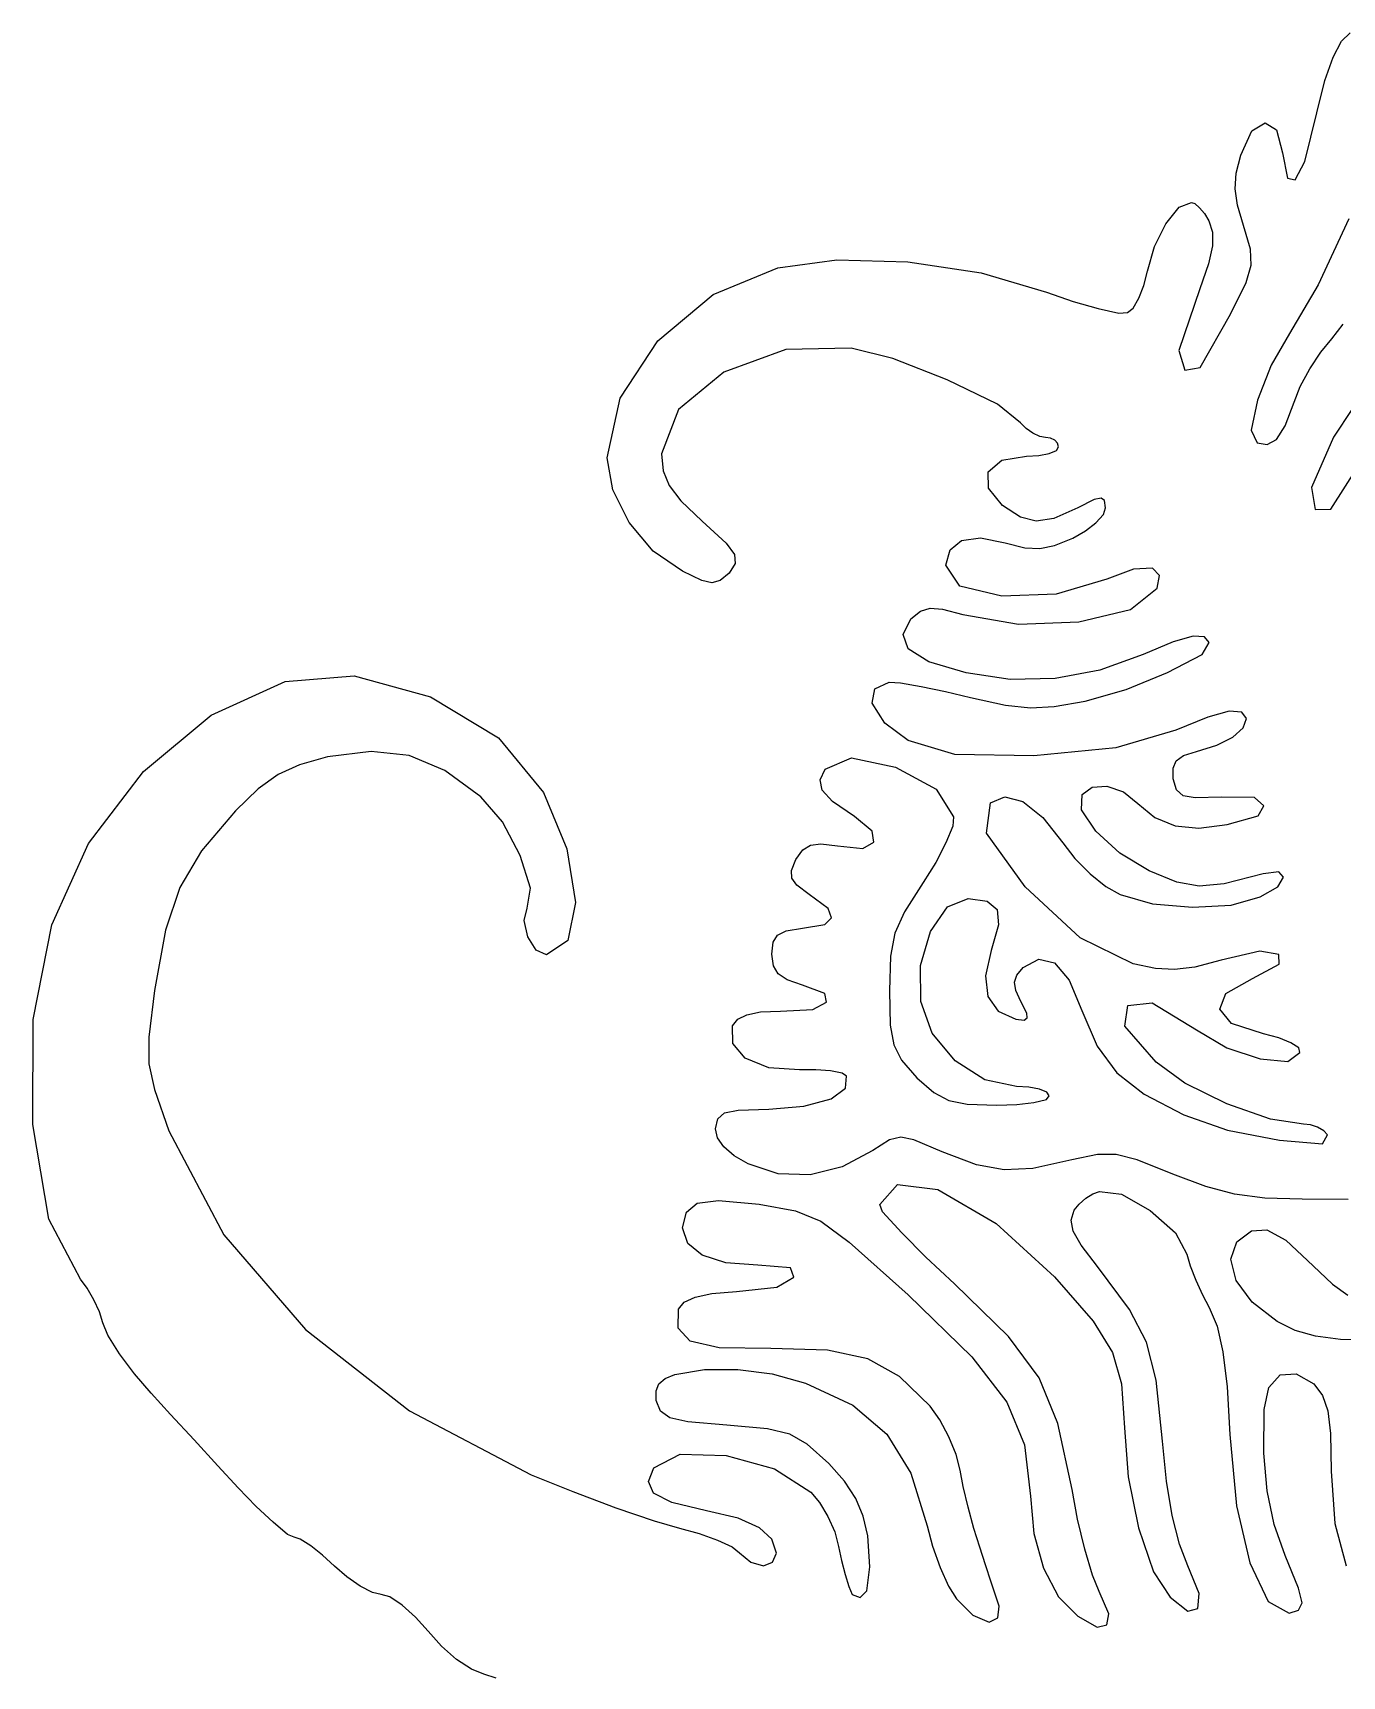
# Model space of a CAD drawing. Header units: metres. Extents: x -276 to 353, y -236 to 239.
# Drawn here: x -275.6 to -136.4, y 1.2 to 175.9 of the extents above; entities that cross this region are included whole.
import ezdxf

# ---------------------------------------------------------------- set-up
doc = ezdxf.new("R2010")
doc.units = ezdxf.units.M
doc.layers.add('Draw', color=2, linetype='CONTINUOUS')

msp = doc.modelspace()

# ---------------------------------------------------------------- linework, layer by layer
at = {"layer": 'draw'}
for p, q in [((-137.36, 173.31), (-136.48, 175.01)), ((-136.48, 175.01), (-135.53, 175.89)), ((-138.22, 170.82), (-137.36, 173.31)), ((-139.09, 167.38), (-138.22, 170.82)), ((-145.99, 165.48), (-144.58, 166.33)), ((-144.58, 166.33), (-143.36, 165.57)), ((-140.36, 162.21), (-139.09, 167.38)), ((-147.18, 162.89), (-145.99, 165.48)), ((-143.36, 165.57), (-142.74, 163.12)), ((-147.66, 160.97), (-147.18, 162.89)), ((-142.74, 163.12), (-142.21, 160.43)), ((-147.78, 159.31), (-147.66, 160.97)), ((-141.39, 160.26), (-140.36, 162.21)), ((-147.53, 157.57), (-147.78, 159.31)), ((-142.21, 160.43), (-141.39, 160.26)), ((-155.13, 155.6), (-153.73, 157.34)), ((-153.73, 157.34), (-152.43, 157.87)), ((-152.43, 157.87), (-152.05, 157.75)), ((-152.05, 157.75), (-151.55, 157.3)), ((-151.55, 157.3), (-151.04, 156.67)), ((-146.89, 155.41), (-147.53, 157.57)), ((-156.34, 153.19), (-155.13, 155.6)), ((-151.04, 156.67), (-150.58, 155.92)), ((-150.58, 155.92), (-150.19, 154.69)), ((-135.7, 156.12), (-138.94, 149.1)), ((-150.19, 154.69), (-150.19, 153.24)), ((-146.15, 152.89), (-146.89, 155.41)), ((-157.1, 150.54), (-156.34, 153.19)), ((-150.19, 153.24), (-150.61, 151.34)), ((-146.08, 151.2), (-146.15, 152.89)), ((-203.28, 148.06), (-196.4, 150.91)), ((-196.4, 150.91), (-190.13, 151.75)), ((-190.13, 151.75), (-182.57, 151.53)), ((-182.57, 151.53), (-174.8, 150.36)), ((-174.8, 150.36), (-167.85, 148.33)), ((-157.47, 149.04), (-157.1, 150.54)), ((-150.61, 151.34), (-151.54, 148.67)), ((-146.62, 149.36), (-146.08, 151.2)), ((-158.02, 147.68), (-157.47, 149.04)), ((-151.54, 148.67), (-153.77, 142.1)), ((-148.27, 145.97), (-146.62, 149.36)), ((-138.94, 149.1), (-142.01, 143.94)), ((-209.17, 143.15), (-203.28, 148.06)), ((-167.85, 148.33), (-164.99, 147.33)), ((-164.99, 147.33), (-162.35, 146.58)), ((-158.63, 146.63), (-158.02, 147.68)), ((-162.35, 146.58), (-160.15, 146.09)), ((-160.15, 146.09), (-159.23, 146.17)), ((-159.23, 146.17), (-158.63, 146.63)), ((-151.48, 140.3), (-148.27, 145.97)), ((-142.01, 143.94), (-143.96, 140.56)), ((-138.66, 141.95), (-137.49, 143.37)), ((-137.49, 143.37), (-136.29, 144.9)), ((-213.18, 137.04), (-209.17, 143.15)), ((-195.55, 142.23), (-202.16, 139.83)), ((-188.62, 142.36), (-195.55, 142.23)), ((-184.17, 141.26), (-188.62, 142.36)), ((-153.77, 142.1), (-153.14, 140.02)), ((-139.84, 140.16), (-138.66, 141.95)), ((-202.16, 139.83), (-206.98, 135.84)), ((-178.41, 138.99), (-184.17, 141.26)), ((-153.14, 140.02), (-151.48, 140.3)), ((-143.96, 140.56), (-145.38, 136.85)), ((-140.85, 138.29), (-139.84, 140.16)), ((-173.04, 136.41), (-178.41, 138.99)), ((-141.51, 136.64), (-140.85, 138.29)), ((-214.55, 130.71), (-213.18, 137.04)), ((-170.6, 134.44), (-173.04, 136.41)), ((-145.38, 136.85), (-146.07, 133.63)), ((-142.45, 134.12), (-141.51, 136.64)), ((-206.98, 135.84), (-208.77, 131.14)), ((-135.3, 135.94), (-137.3, 132.91)), ((-170.01, 133.84), (-170.6, 134.44)), ((-169.28, 133.33), (-170.01, 133.84)), ((-168.55, 132.99), (-169.28, 133.33)), ((-167.93, 132.87), (-168.55, 132.99)), ((-167.4, 132.8), (-167.93, 132.87)), ((-166.96, 132.58), (-167.4, 132.8)), ((-146.07, 133.63), (-145.45, 132.31)), ((-143.39, 132.65), (-142.45, 134.12)), ((-137.3, 132.91), (-139.64, 127.56)), ((-208.77, 131.14), (-208.59, 129.32)), ((-168.65, 130.95), (-167.55, 131.17)), ((-167.55, 131.17), (-166.78, 131.49)), ((-166.66, 132.25), (-166.96, 132.58)), ((-166.78, 131.49), (-166.55, 131.87)), ((-166.55, 131.87), (-166.66, 132.25)), ((-145.45, 132.31), (-144.38, 132.11)), ((-144.38, 132.11), (-143.39, 132.65)), ((-213.97, 127.29), (-214.55, 130.71)), ((-208.59, 129.32), (-207.97, 127.77)), ((-174.03, 129.2), (-172.6, 130.45)), ((-172.6, 130.45), (-169.95, 130.87)), ((-169.95, 130.87), (-168.65, 130.95)), ((-137.61, 125.24), (-134.71, 129.74)), ((-207.97, 127.77), (-206.72, 126.14)), ((-174.01, 127.47), (-174.03, 129.2)), ((-139.64, 127.56), (-139.25, 125.21)), ((-212.23, 123.82), (-213.97, 127.29)), ((-206.72, 126.14), (-204.46, 123.97)), ((-172.5, 125.63), (-174.01, 127.47)), ((-162.75, 126.27), (-164.5, 125.4)), ((-162.03, 126.42), (-162.75, 126.27)), ((-161.67, 126.16), (-162.03, 126.42)), ((-161.55, 125.38), (-161.67, 126.16)), ((-170.61, 124.4), (-172.5, 125.63)), ((-168.93, 123.97), (-170.61, 124.4)), ((-167.06, 124.27), (-168.93, 123.97)), ((-164.5, 125.4), (-167.06, 124.27)), ((-162.58, 123.81), (-161.79, 124.68)), ((-161.79, 124.68), (-161.55, 125.38)), ((-139.25, 125.21), (-137.61, 125.24)), ((-209.65, 120.78), (-212.23, 123.82)), ((-204.46, 123.97), (-201.92, 121.62)), ((-165.03, 122.18), (-163.7, 122.93)), ((-163.7, 122.93), (-162.58, 123.81)), ((-206.56, 118.64), (-209.65, 120.78)), ((-201.92, 121.62), (-201.02, 120.42)), ((-178.55, 119.29), (-178.09, 120.92)), ((-178.09, 120.92), (-176.86, 121.93)), ((-176.86, 121.93), (-174.86, 122.19)), ((-174.86, 122.19), (-172.22, 121.66)), ((-172.22, 121.66), (-170.14, 121.15)), ((-170.14, 121.15), (-168.55, 121.06)), ((-168.55, 121.06), (-167, 121.38)), ((-167, 121.38), (-165.03, 122.18)), ((-200.95, 119.48), (-201.58, 118.46)), ((-201.02, 120.42), (-200.95, 119.48)), ((-177.07, 117.07), (-178.55, 119.29)), ((-158.57, 118.86), (-161.41, 117.82)), ((-156.58, 118.96), (-158.57, 118.86)), ((-155.81, 118.19), (-156.58, 118.96)), ((-204.5, 117.68), (-206.56, 118.64)), ((-203.41, 117.43), (-204.5, 117.68)), ((-202.55, 117.67), (-203.41, 117.43)), ((-201.58, 118.46), (-202.55, 117.67)), ((-172.59, 116), (-177.07, 117.07)), ((-161.41, 117.82), (-166.82, 116.21)), ((-156.06, 116.86), (-155.81, 118.19)), ((-166.82, 116.21), (-172.59, 116)), ((-158.89, 114.58), (-156.06, 116.86)), ((-183.07, 111.93), (-182.26, 113.6)), ((-182.26, 113.6), (-181.24, 114.39)), ((-181.24, 114.39), (-180.22, 114.71)), ((-180.22, 114.71), (-178.91, 114.62)), ((-178.91, 114.62), (-176.73, 114.04)), ((-176.73, 114.04), (-170.82, 113.01)), ((-164.4, 113.26), (-158.89, 114.58)), ((-182.54, 110.4), (-183.07, 111.93)), ((-170.82, 113.01), (-164.4, 113.26)), ((-180.36, 109.03), (-182.54, 110.4)), ((-154.36, 111.13), (-157.55, 109.78)), ((-152.25, 111.73), (-154.36, 111.13)), ((-151.03, 111.68), (-152.25, 111.73)), ((-151.28, 109.8), (-150.55, 111.06)), ((-150.55, 111.06), (-151.03, 111.68)), ((-176.39, 107.84), (-180.36, 109.03)), ((-157.55, 109.78), (-162.15, 108.12)), ((-154.96, 107.88), (-151.28, 109.8)), ((-256.67, 103.33), (-248.8, 106.94)), ((-248.8, 106.94), (-241.47, 107.53)), ((-241.47, 107.53), (-233.35, 105.31)), ((-186.08, 106.16), (-184.58, 106.87)), ((-184.58, 106.87), (-183.38, 106.78)), ((-183.38, 106.78), (-181.17, 106.39)), ((-171.71, 107.13), (-176.39, 107.84)), ((-166.92, 107.23), (-171.71, 107.13)), ((-162.15, 108.12), (-166.92, 107.23)), ((-159.36, 106.08), (-154.96, 107.88)), ((-233.35, 105.31), (-226.1, 100.92)), ((-186.37, 104.62), (-186.08, 106.16)), ((-181.17, 106.39), (-178.59, 105.86)), ((-178.59, 105.86), (-175.93, 105.23)), ((-175.93, 105.23), (-172.21, 104.41)), ((-167.01, 104.25), (-163.72, 104.84)), ((-163.72, 104.84), (-159.36, 106.08)), ((-263.88, 97.36), (-256.67, 103.33)), ((-185.04, 102.5), (-186.37, 104.62)), ((-172.21, 104.41), (-169.55, 104.11)), ((-169.55, 104.11), (-167.01, 104.25)), ((-150.69, 103.14), (-154.08, 101.76)), ((-148.4, 103.76), (-150.69, 103.14)), ((-147.07, 103.68), (-148.4, 103.76)), ((-146.55, 103), (-147.07, 103.68)), ((-182.55, 100.66), (-185.04, 102.5)), ((-154.08, 101.76), (-160.48, 99.87)), ((-148.03, 101.02), (-146.92, 102)), ((-146.92, 102), (-146.55, 103)), ((-226.1, 100.92), (-221.32, 95.12)), ((-177.57, 99.17), (-182.55, 100.66)), ((-160.48, 99.87), (-169.17, 99.02)), ((-151.87, 99.48), (-149.73, 100.14)), ((-149.73, 100.14), (-148.03, 101.02)), ((-247.26, 98.07), (-249.55, 97.02)), ((-244.31, 98.9), (-247.26, 98.07)), ((-239.65, 99.49), (-244.31, 98.9)), ((-235.6, 99.04), (-239.65, 99.49)), ((-231.82, 97.47), (-235.6, 99.04)), ((-191.37, 97.59), (-188.56, 98.81)), ((-188.56, 98.81), (-183.91, 97.83)), ((-169.17, 99.02), (-177.57, 99.17)), ((-154.38, 97.71), (-154.03, 98.48)), ((-154.03, 98.48), (-153.25, 99.04)), ((-153.25, 99.04), (-151.87, 99.48)), ((-269.73, 89.69), (-263.88, 97.36)), ((-249.55, 97.02), (-251.66, 95.5)), ((-227.98, 94.68), (-231.82, 97.47)), ((-191.89, 96.46), (-191.37, 97.59)), ((-191.68, 95.37), (-191.89, 96.46)), ((-183.91, 97.83), (-179.57, 95.48)), ((-154.37, 96.59), (-154.38, 97.71)), ((-154, 95.4), (-154.37, 96.59)), ((-251.66, 95.5), (-254.1, 93.16)), ((-225.69, 92.02), (-227.98, 94.68)), ((-221.32, 95.12), (-218.83, 89.14)), ((-190.59, 94.17), (-191.68, 95.37)), ((-179.57, 95.48), (-177.73, 92.53)), ((-173.8, 94.03), (-172.27, 94.65)), ((-172.27, 94.65), (-170.36, 94.15)), ((-164.11, 93.29), (-164.04, 94.9)), ((-164.04, 94.9), (-162.99, 95.7)), ((-162.99, 95.7), (-161.41, 95.8)), ((-161.41, 95.8), (-159.65, 95.18)), ((-159.65, 95.18), (-158.14, 93.96)), ((-153.31, 94.78), (-154, 95.4)), ((-152.02, 94.55), (-153.31, 94.78)), ((-149.22, 94.62), (-152.02, 94.55)), ((-145.72, 94.59), (-149.22, 94.62)), ((-144.72, 93.71), (-145.72, 94.59)), ((-254.1, 93.16), (-257.71, 88.92)), ((-188.27, 92.56), (-190.59, 94.17)), ((-174.22, 90.79), (-173.8, 94.03)), ((-170.36, 94.15), (-168.22, 92.47)), ((-162.59, 91.03), (-164.11, 93.29)), ((-158.14, 93.96), (-156.31, 92.46)), ((-148.63, 91.71), (-145.33, 92.63)), ((-145.33, 92.63), (-144.72, 93.71)), ((-223.8, 88.43), (-225.69, 92.02)), ((-186.36, 91.02), (-188.27, 92.56)), ((-186.2, 89.85), (-186.36, 91.02)), ((-177.8, 91.54), (-178.54, 89.76)), ((-177.73, 92.53), (-177.8, 91.54)), ((-168.22, 92.47), (-166.1, 89.76)), ((-160.05, 88.69), (-162.59, 91.03)), ((-156.31, 92.46), (-154.17, 91.58)), ((-154.17, 91.58), (-151.63, 91.34)), ((-151.63, 91.34), (-148.63, 91.71)), ((-273.61, 81.05), (-269.73, 89.69)), ((-218.83, 89.14), (-217.93, 83.44)), ((-193.76, 89.02), (-192.95, 89.54)), ((-192.95, 89.54), (-191.83, 89.67)), ((-191.83, 89.67), (-190.05, 89.44)), ((-190.05, 89.44), (-187.36, 89.18)), ((-187.36, 89.18), (-186.2, 89.85)), ((-178.54, 89.76), (-179.62, 87.68)), ((-170.11, 85.08), (-174.22, 90.79)), ((-166.1, 89.76), (-164.81, 88.09)), ((-257.71, 88.92), (-260.01, 85.03)), ((-222.71, 84.94), (-223.8, 88.43)), ((-194.96, 86.84), (-194.48, 88)), ((-194.48, 88), (-193.76, 89.02)), ((-179.62, 87.68), (-180.97, 85.56)), ((-164.81, 88.09), (-163.21, 86.48)), ((-156.92, 86.81), (-160.05, 88.69)), ((-194.93, 86.02), (-194.96, 86.84)), ((-194.38, 85.26), (-194.93, 86.02)), ((-163.21, 86.48), (-161.53, 85.13)), ((-153.96, 85.6), (-156.92, 86.81)), ((-144.8, 86.47), (-148.94, 85.43)), ((-143.12, 86.69), (-144.8, 86.47)), ((-143.23, 85.09), (-142.62, 86.12)), ((-142.62, 86.12), (-143.12, 86.69)), ((-260.01, 85.03), (-261.53, 80.48)), ((-223.07, 82.84), (-222.71, 84.94)), ((-193.07, 84.29), (-194.38, 85.26)), ((-191.05, 82.79), (-193.07, 84.29)), ((-180.97, 85.56), (-182.95, 82.44)), ((-178.37, 82.96), (-176.16, 83.87)), ((-176.16, 83.87), (-174.13, 83.58)), ((-164.27, 79.67), (-170.11, 85.08)), ((-161.53, 85.13), (-160.02, 84.29)), ((-160.02, 84.29), (-156.56, 83.3)), ((-151.6, 85.18), (-153.96, 85.6)), ((-148.94, 85.43), (-151.6, 85.18)), ((-148.2, 83.15), (-145.1, 84.03)), ((-145.1, 84.03), (-143.23, 85.09)), ((-223.4, 81.51), (-223.07, 82.84)), ((-217.93, 83.44), (-218.73, 79.39)), ((-190.71, 81.8), (-191.05, 82.79)), ((-182.95, 82.44), (-183.96, 80.17)), ((-180.19, 80.35), (-178.37, 82.96)), ((-174.13, 83.58), (-173.1, 82.67)), ((-173.1, 82.67), (-172.93, 81.05)), ((-156.56, 83.3), (-152.32, 82.92)), ((-152.32, 82.92), (-148.2, 83.15)), ((-275.6, 70.99), (-273.61, 81.05)), ((-261.53, 80.48), (-262.71, 74.07)), ((-222.99, 79.79), (-223.4, 81.51)), ((-196.44, 79.97), (-195.52, 80.42)), ((-195.52, 80.42), (-193.8, 80.69)), ((-193.8, 80.69), (-191.41, 81.08)), ((-191.41, 81.08), (-190.71, 81.8)), ((-172.93, 81.05), (-173.71, 78.32)), ((-222.1, 78.36), (-222.99, 79.79)), ((-218.73, 79.39), (-221.02, 77.87)), ((-197.05, 77.94), (-196.9, 79.21)), ((-196.9, 79.21), (-196.44, 79.97)), ((-183.96, 80.17), (-184.42, 77.73)), ((-181.24, 76.73), (-180.19, 80.35)), ((-158.61, 76.89), (-164.27, 79.67)), ((-221.02, 77.87), (-222.1, 78.36)), ((-196.88, 76.69), (-197.05, 77.94)), ((-184.42, 77.73), (-184.55, 74.04)), ((-173.71, 78.32), (-174.34, 75.62)), ((-170.33, 76.53), (-168.65, 77.4)), ((-168.65, 77.4), (-167, 77.01)), ((-167, 77.01), (-165.44, 75.18)), ((-156.25, 76.4), (-158.61, 76.89)), ((-149.25, 77.28), (-152.06, 76.57)), ((-145.15, 78.25), (-149.25, 77.28)), ((-143.12, 77.89), (-145.15, 78.25)), ((-143.09, 76.87), (-143.12, 77.89)), ((-196.38, 75.83), (-196.88, 76.69)), ((-195.42, 75.19), (-196.38, 75.83)), ((-193.77, 74.65), (-195.42, 75.19)), ((-181.19, 72.92), (-181.24, 76.73)), ((-174.34, 75.62), (-174.08, 73.43)), ((-171.23, 74.95), (-170.98, 75.71)), ((-170.98, 75.71), (-170.33, 76.53)), ((-165.44, 75.18), (-164.07, 71.93)), ((-154.22, 76.29), (-156.25, 76.4)), ((-152.06, 76.57), (-154.22, 76.29)), ((-148.76, 73.75), (-145.94, 75.36)), ((-145.94, 75.36), (-143.09, 76.87)), ((-262.71, 74.07), (-263.3, 69.12)), ((-191.41, 73.76), (-193.77, 74.65)), ((-191.23, 72.83), (-191.41, 73.76)), ((-184.55, 74.04), (-184.45, 70.37)), ((-174.08, 73.43), (-172.97, 71.88)), ((-171.1, 74.08), (-171.23, 74.95)), ((-170.57, 72.9), (-171.1, 74.08)), ((-149.39, 72.08), (-148.76, 73.75)), ((-199.7, 71.5), (-198.24, 71.79)), ((-198.24, 71.79), (-196.14, 71.87)), ((-196.14, 71.87), (-192.68, 72.06)), ((-192.68, 72.06), (-191.23, 72.83)), ((-179.98, 69.54), (-181.19, 72.92)), ((-172.97, 71.88), (-171.11, 71.03)), ((-169.94, 71.65), (-170.57, 72.9)), ((-169.9, 71.15), (-169.94, 71.65)), ((-164.07, 71.93), (-162.44, 68.15)), ((-159.51, 70.29), (-159.2, 72.46)), ((-159.2, 72.46), (-156.59, 72.75)), ((-156.59, 72.75), (-151.9, 69.9)), ((-148.16, 70.56), (-149.39, 72.08)), ((-275.63, 59.82), (-275.6, 70.99)), ((-201.22, 70.3), (-200.68, 71.01)), ((-201.19, 68.43), (-201.22, 70.3)), ((-200.68, 71.01), (-199.7, 71.5)), ((-184.45, 70.37), (-184.07, 68.28)), ((-171.11, 71.03), (-170.21, 70.93)), ((-170.21, 70.93), (-169.9, 71.15)), ((-156.19, 66.44), (-159.51, 70.29)), ((-151.9, 69.9), (-148.65, 67.99)), ((-144.76, 69.48), (-148.16, 70.56)), ((-263.3, 69.12), (-263.29, 66.27)), ((-199.89, 66.86), (-201.19, 68.43)), ((-184.07, 68.28), (-183.24, 66.65)), ((-177.56, 66.59), (-179.98, 69.54)), ((-162.44, 68.15), (-160.37, 65.33)), ((-143.13, 69.05), (-144.76, 69.48)), ((-141.84, 68.52), (-143.13, 69.05)), ((-141.01, 67.96), (-141.84, 68.52)), ((-197.38, 65.86), (-199.89, 66.86)), ((-183.24, 66.65), (-181.63, 64.8)), ((-174.4, 64.57), (-177.56, 66.59)), ((-153.14, 64.21), (-156.19, 66.44)), ((-148.65, 67.99), (-145.1, 66.8)), ((-145.1, 66.8), (-142.16, 66.54)), ((-142.16, 66.54), (-140.88, 67.47)), ((-140.88, 67.47), (-141.01, 67.96)), ((-263.29, 66.27), (-262.71, 63.54)), ((-194.1, 65.63), (-197.38, 65.86)), ((-192.35, 65.64), (-194.1, 65.63)), ((-190.79, 65.52), (-192.35, 65.64)), ((-189.56, 65.29), (-190.79, 65.52)), ((-189.11, 64.96), (-189.56, 65.29)), ((-189.21, 63.7), (-189.11, 64.96)), ((-181.63, 64.8), (-179.83, 63.23)), ((-160.37, 65.33), (-157.45, 63.04)), ((-262.71, 63.54), (-261.16, 59.15)), ((-190.75, 62.57), (-189.21, 63.7)), ((-179.83, 63.23), (-178.24, 62.39)), ((-171.04, 63.87), (-174.4, 64.57)), ((-169.7, 63.8), (-171.04, 63.87)), ((-168.58, 63.58), (-169.7, 63.8)), ((-167.79, 63.26), (-168.58, 63.58)), ((-167.55, 62.87), (-167.79, 63.26)), ((-157.45, 63.04), (-153.22, 60.84)), ((-148.65, 62.03), (-153.14, 64.21)), ((-202.08, 61.05), (-200.61, 61.35)), ((-200.61, 61.35), (-197.35, 61.46)), ((-197.35, 61.46), (-193.63, 61.76)), ((-193.63, 61.76), (-190.75, 62.57)), ((-178.24, 62.39), (-176.28, 61.99)), ((-176.28, 61.99), (-173.13, 61.87)), ((-173.13, 61.87), (-170.99, 61.95)), ((-170.99, 61.95), (-169.19, 62.17)), ((-169.19, 62.17), (-167.85, 62.48)), ((-167.85, 62.48), (-167.55, 62.87)), ((-144, 60.38), (-148.65, 62.03)), ((-273.93, 49.76), (-275.63, 59.82)), ((-203.05, 59.37), (-202.79, 60.43)), ((-202.79, 60.43), (-202.08, 61.05)), ((-153.22, 60.84), (-148.59, 59.24)), ((-140.5, 59.87), (-144, 60.38)), ((-139.75, 59.79), (-140.5, 59.87)), ((-139, 59.53), (-139.75, 59.79)), ((-138.36, 59.16), (-139, 59.53)), ((-261.16, 59.15), (-255.31, 48.11)), ((-202.82, 58.41), (-203.05, 59.37)), ((-202.15, 57.44), (-202.82, 58.41)), ((-184.53, 58.18), (-186.32, 57.07)), ((-183.34, 58.47), (-184.53, 58.18)), ((-181.96, 58.19), (-183.34, 58.47)), ((-178.94, 56.93), (-181.96, 58.19)), ((-148.59, 59.24), (-143.07, 58.16)), ((-143.07, 58.16), (-138.49, 57.78)), ((-138.49, 57.78), (-137.96, 58.72)), ((-137.96, 58.72), (-138.36, 59.16)), ((-201.05, 56.5), (-202.15, 57.44)), ((-199.55, 55.63), (-201.05, 56.5)), ((-186.32, 57.07), (-189.56, 55.32)), ((-175.27, 55.54), (-178.94, 56.93)), ((-165.15, 56.06), (-169.28, 55.15)), ((-162.43, 56.62), (-165.15, 56.06)), ((-160.42, 56.63), (-162.43, 56.62)), ((-158.18, 56.07), (-160.42, 56.63)), ((-154.39, 54.56), (-158.18, 56.07)), ((-196.37, 54.58), (-199.55, 55.63)), ((-192.98, 54.48), (-196.37, 54.58)), ((-189.56, 55.32), (-192.98, 54.48)), ((-172.34, 54.99), (-175.27, 55.54)), ((-169.28, 55.15), (-172.34, 54.99)), ((-150.88, 53.23), (-154.39, 54.56)), ((-185.55, 51.33), (-183.7, 53.46)), ((-183.7, 53.46), (-179.38, 52.91)), ((-179.38, 52.91), (-173.19, 49.31)), ((-163.66, 51.98), (-162.9, 52.45)), ((-162.9, 52.45), (-162.19, 52.7)), ((-162.19, 52.7), (-159.86, 52.43)), ((-159.86, 52.43), (-156.81, 50.67)), ((-147.83, 52.42), (-150.88, 53.23)), ((-144.63, 52), (-147.83, 52.42)), ((-206.12, 50.52), (-204.98, 51.45)), ((-204.98, 51.45), (-202.73, 51.73)), ((-202.73, 51.73), (-198.4, 51.36)), ((-198.4, 51.36), (-194.52, 50.66)), ((-185.26, 50.55), (-185.55, 51.33)), ((-165.21, 49.66), (-164.89, 50.71)), ((-164.89, 50.71), (-164.36, 51.37)), ((-164.36, 51.37), (-163.66, 51.98)), ((-156.81, 50.67), (-154.13, 48.3)), ((-140.65, 51.87), (-144.63, 52)), ((-135.77, 51.84), (-140.65, 51.87)), ((-270.56, 43.37), (-273.93, 49.76)), ((-206.55, 48.85), (-206.12, 50.52)), ((-194.52, 50.66), (-191.84, 49.54)), ((-191.84, 49.54), (-188.82, 47.33)), ((-183.23, 48.32), (-185.26, 50.55)), ((-173.19, 49.31), (-166.98, 43.62)), ((-165, 48.5), (-165.21, 49.66)), ((-255.31, 48.11), (-246.64, 38.03)), ((-205.99, 47.18), (-206.55, 48.85)), ((-204.45, 45.92), (-205.99, 47.18)), ((-188.82, 47.33), (-182.54, 41.71)), ((-180.67, 45.72), (-183.23, 48.32)), ((-164.16, 46.99), (-165, 48.5)), ((-154.13, 48.3), (-152.92, 46.04)), ((-148.23, 45.5), (-147.58, 47.34)), ((-147.58, 47.34), (-146.03, 48.52)), ((-146.03, 48.52), (-144.39, 48.62)), ((-144.39, 48.62), (-142.38, 47.51)), ((-142.38, 47.51), (-139.49, 44.81)), ((-201.94, 45.13), (-204.45, 45.92)), ((-177.63, 42.89), (-180.67, 45.72)), ((-162.4, 44.71), (-164.16, 46.99)), ((-152.92, 46.04), (-152.56, 44.81)), ((-147.68, 43.25), (-148.23, 45.5)), ((-198.54, 44.87), (-201.94, 45.13)), ((-195.06, 44.58), (-198.54, 44.87)), ((-194.7, 43.61), (-195.06, 44.58)), ((-159.01, 40.17), (-162.4, 44.71)), ((-152.56, 44.81), (-151.96, 43.28)), ((-139.49, 44.81), (-137.42, 42.85)), ((-269.85, 42.42), (-270.56, 43.37)), ((-269.15, 41.19), (-269.85, 42.42)), ((-203.42, 41.85), (-200.79, 42.08)), ((-200.79, 42.08), (-196.53, 42.54)), ((-196.53, 42.54), (-194.7, 43.61)), ((-171.89, 37.27), (-177.63, 42.89)), ((-166.98, 43.62), (-162.89, 38.91)), ((-151.96, 43.28), (-151.26, 41.72)), ((-145.96, 40.92), (-147.68, 43.25)), ((-137.42, 42.85), (-135.8, 41.69)), ((-268.56, 39.9), (-269.15, 41.19)), ((-207.01, 38.18), (-206.98, 40.2)), ((-206.98, 40.2), (-206.38, 40.94)), ((-206.38, 40.94), (-205.21, 41.48)), ((-205.21, 41.48), (-203.42, 41.85)), ((-182.54, 41.71), (-175.78, 35.14)), ((-151.26, 41.72), (-150.54, 40.37)), ((-150.54, 40.37), (-149.69, 38.4)), ((-143.32, 38.88), (-145.96, 40.92)), ((-268.2, 38.75), (-268.56, 39.9)), ((-267.67, 37.42), (-268.2, 38.75)), ((-162.89, 38.91), (-160.83, 35.6)), ((-157.2, 36.67), (-159.01, 40.17)), ((-141.39, 37.93), (-143.32, 38.88)), ((-266.43, 35.46), (-267.67, 37.42)), ((-246.64, 38.03), (-235.58, 29.37)), ((-205.73, 36.8), (-207.01, 38.18)), ((-202.66, 36.09), (-205.73, 36.8)), ((-168.63, 32.88), (-171.89, 37.27)), ((-149.69, 38.4), (-149.08, 35.65)), ((-139.23, 37.32), (-141.39, 37.93)), ((-136.57, 36.98), (-139.23, 37.32)), ((-133.05, 36.86), (-136.57, 36.98)), ((-264.84, 33.31), (-266.43, 35.46)), ((-197.16, 36.01), (-202.66, 36.09)), ((-191.11, 35.83), (-197.16, 36.01)), ((-186.85, 34.91), (-191.11, 35.83)), ((-175.78, 35.14), (-172.06, 30.32)), ((-160.83, 35.6), (-159.86, 32.24)), ((-156.19, 32.65), (-157.2, 36.67)), ((-149.08, 35.65), (-148.63, 31.95)), ((-263.07, 31.25), (-264.84, 33.31)), ((-208.4, 32.82), (-207.36, 33.23)), ((-207.36, 33.23), (-204.21, 33.76)), ((-204.21, 33.76), (-200.67, 33.78)), ((-200.67, 33.78), (-197.01, 33.3)), ((-197.01, 33.3), (-193.48, 32.33)), ((-183.46, 33.03), (-186.85, 34.91)), ((-144.19, 31.85), (-142.97, 33.2)), ((-142.97, 33.2), (-141.28, 33.33)), ((-141.28, 33.33), (-139.41, 32.24)), ((-209.36, 31.5), (-209.05, 32.26)), ((-209.36, 30.49), (-209.36, 31.5)), ((-209.05, 32.26), (-208.4, 32.82)), ((-193.48, 32.33), (-188.43, 29.97)), ((-180.21, 29.88), (-183.46, 33.03)), ((-166.63, 28.04), (-168.63, 32.88)), ((-159.86, 32.24), (-159.54, 27.56)), ((-155.49, 26.15), (-156.19, 32.65)), ((-148.63, 31.95), (-148.33, 26.87)), ((-144.69, 29.52), (-144.19, 31.85)), ((-139.41, 32.24), (-138.48, 31.02)), ((-261, 29.01), (-263.07, 31.25)), ((-208.87, 29.34), (-209.36, 30.49)), ((-188.43, 29.97), (-184.8, 26.91)), ((-179.18, 28.44), (-180.21, 29.88)), ((-172.06, 30.32), (-170.19, 25.75)), ((-138.48, 31.02), (-137.92, 29.39)), ((-258.48, 26.29), (-261, 29.01)), ((-235.58, 29.37), (-222.63, 22.58)), ((-207.89, 28.64), (-208.87, 29.34)), ((-205.99, 28.23), (-207.89, 28.64)), ((-201.82, 27.87), (-205.99, 28.23)), ((-178.21, 26.62), (-179.18, 28.44)), ((-165.12, 21.02), (-166.63, 28.04)), ((-144.73, 24.88), (-144.69, 29.52)), ((-137.92, 29.39), (-137.63, 26.97)), ((-255.95, 23.54), (-258.48, 26.29)), ((-197.49, 27.47), (-201.82, 27.87)), ((-195.14, 26.9), (-197.49, 27.47)), ((-193.29, 25.84), (-195.14, 26.9)), ((-184.8, 26.91), (-182.26, 22.77)), ((-177.45, 24.74), (-178.21, 26.62)), ((-159.54, 27.56), (-159.16, 22.38)), ((-148.33, 26.87), (-147.63, 19.29)), ((-137.63, 26.97), (-137.55, 22.97)), ((-209.59, 23.33), (-206.8, 24.79)), ((-206.8, 24.79), (-201.92, 24.62)), ((-201.92, 24.62), (-196.75, 23.2)), ((-190.99, 23.78), (-193.29, 25.84)), ((-177.03, 23.09), (-177.45, 24.74)), ((-170.19, 25.75), (-169.55, 20.32)), ((-155.06, 21.92), (-155.49, 26.15)), ((-144.38, 20.87), (-144.73, 24.88)), ((-253.8, 21.21), (-255.95, 23.54)), ((-210.17, 21.87), (-209.59, 23.33)), ((-196.75, 23.2), (-192.91, 20.74)), ((-189.31, 21.89), (-190.99, 23.78)), ((-182.26, 22.77), (-180.52, 17.15)), ((-176.69, 21.35), (-177.03, 23.09)), ((-137.55, 22.97), (-137.16, 17.42)), ((-251.9, 19.22), (-253.8, 21.21)), ((-222.63, 22.58), (-218.2, 20.79)), ((-209.63, 20.64), (-210.17, 21.87)), ((-188.11, 20.07), (-189.31, 21.89)), ((-176.16, 19.14), (-176.69, 21.35)), ((-164.53, 17.86), (-165.12, 21.02)), ((-159.16, 22.38), (-158.04, 16.96)), ((-154.46, 18.26), (-155.06, 21.92)), ((-250.09, 17.54), (-251.9, 19.22)), ((-218.2, 20.79), (-213.63, 19.08)), ((-207.68, 19.63), (-209.63, 20.64)), ((-204, 18.76), (-207.68, 19.63)), ((-192.91, 20.74), (-191.97, 19.64)), ((-191.97, 19.64), (-191.08, 18.14)), ((-187.32, 18.18), (-188.11, 20.07)), ((-169.55, 20.32), (-169.2, 16.33)), ((-147.63, 19.29), (-146.2, 13.22)), ((-143.63, 17.3), (-144.38, 20.87)), ((-248.54, 16.23), (-250.09, 17.54)), ((-213.63, 19.08), (-209.55, 17.67)), ((-209.55, 17.67), (-206.85, 16.91)), ((-200.63, 17.96), (-204, 18.76)), ((-198.35, 16.96), (-200.63, 17.96)), ((-191.08, 18.14), (-190.36, 16.5)), ((-186.85, 16.08), (-187.32, 18.18)), ((-175.55, 16.87), (-176.16, 19.14)), ((-163.76, 14.68), (-164.53, 17.86)), ((-153.7, 15.2), (-154.46, 18.26)), ((-247.84, 15.96), (-248.54, 16.23)), ((-247.19, 15.75), (-247.84, 15.96)), ((-246.08, 15.02), (-247.19, 15.75)), ((-206.85, 16.91), (-204.78, 16.34)), ((-204.78, 16.34), (-202.84, 15.64)), ((-197.03, 15.73), (-198.35, 16.96)), ((-196.55, 14.25), (-197.03, 15.73)), ((-190.36, 16.5), (-189.94, 14.96)), ((-186.62, 12.79), (-186.85, 16.08)), ((-180.52, 17.15), (-179.95, 14.98)), ((-174.94, 14.87), (-175.55, 16.87)), ((-169.2, 16.33), (-168.16, 12.66)), ((-158.04, 16.96), (-156.46, 12.25)), ((-142.46, 14), (-143.63, 17.3)), ((-137.16, 17.42), (-135.98, 12.9)), ((-244.82, 14.03), (-246.08, 15.02)), ((-243.55, 12.87), (-244.82, 14.03)), ((-202.84, 15.64), (-201.25, 14.91)), ((-201.25, 14.91), (-200.48, 14.29)), ((-200.48, 14.29), (-199.28, 13.28)), ((-196.96, 13.3), (-196.55, 14.25)), ((-189.94, 14.96), (-189.64, 13.48)), ((-179.95, 14.98), (-179.15, 12.73)), ((-174.32, 13.02), (-174.94, 14.87)), ((-162.95, 11.91), (-163.76, 14.68)), ((-152.79, 12.89), (-153.7, 15.2)), ((-141.02, 10.54), (-142.46, 14)), ((-242.24, 11.73), (-243.55, 12.87)), ((-199.28, 13.28), (-197.95, 12.92)), ((-197.95, 12.92), (-196.96, 13.3)), ((-189.64, 13.48), (-189.25, 11.99)), ((-186.94, 10.25), (-186.62, 12.79)), ((-179.15, 12.73), (-178.25, 10.75)), ((-173.72, 11.18), (-174.32, 13.02)), ((-168.16, 12.66), (-166.55, 9.62)), ((-156.46, 12.25), (-154.7, 9.57)), ((-151.59, 9.96), (-152.79, 12.89)), ((-146.2, 13.22), (-144.28, 9.12)), ((-240.83, 10.75), (-242.24, 11.73)), ((-239.53, 10.07), (-240.83, 10.75)), ((-189.25, 11.99), (-188.85, 10.69)), ((-188.85, 10.69), (-188.49, 9.87)), ((-178.25, 10.75), (-177.41, 9.41)), ((-173.19, 9.58), (-173.72, 11.18)), ((-162.23, 10.18), (-162.95, 11.91)), ((-140.66, 8.96), (-141.02, 10.54)), ((-238.6, 9.87), (-239.53, 10.07)), ((-237.68, 9.62), (-238.6, 9.87)), ((-236.36, 8.72), (-237.68, 9.62)), ((-188.49, 9.87), (-187.66, 9.52)), ((-187.66, 9.52), (-186.94, 10.25)), ((-177.41, 9.41), (-175.67, 7.67)), ((-172.88, 8.62), (-173.19, 9.58)), ((-166.55, 9.62), (-164.5, 7.55)), ((-161.2, 7.8), (-162.23, 10.18)), ((-154.7, 9.57), (-152.79, 8.1)), ((-151.75, 8.37), (-151.59, 9.96)), ((-144.28, 9.12), (-142.03, 7.87)), ((-141.03, 8.19), (-140.66, 8.96)), ((-234.94, 7.45), (-236.36, 8.72)), ((-233.61, 5.95), (-234.94, 7.45)), ((-175.67, 7.67), (-173.95, 6.9)), ((-173.95, 6.9), (-173, 7.36)), ((-173, 7.36), (-172.88, 8.62)), ((-164.5, 7.55), (-162.46, 6.39)), ((-161.42, 6.62), (-161.2, 7.8)), ((-152.79, 8.1), (-151.75, 8.37)), ((-142.03, 7.87), (-141.03, 8.19)), ((-232.19, 4.36), (-233.61, 5.95)), ((-162.46, 6.39), (-161.42, 6.62)), ((-230.58, 2.96), (-232.19, 4.36)), ((-229, 1.91), (-230.58, 2.96)), ((-227.67, 1.4), (-229, 1.91)), ((-226.38, 0.95), (-227.67, 1.4))]:
    msp.add_line(p, q, dxfattribs=at)

doc.saveas('drawing.dxf')
